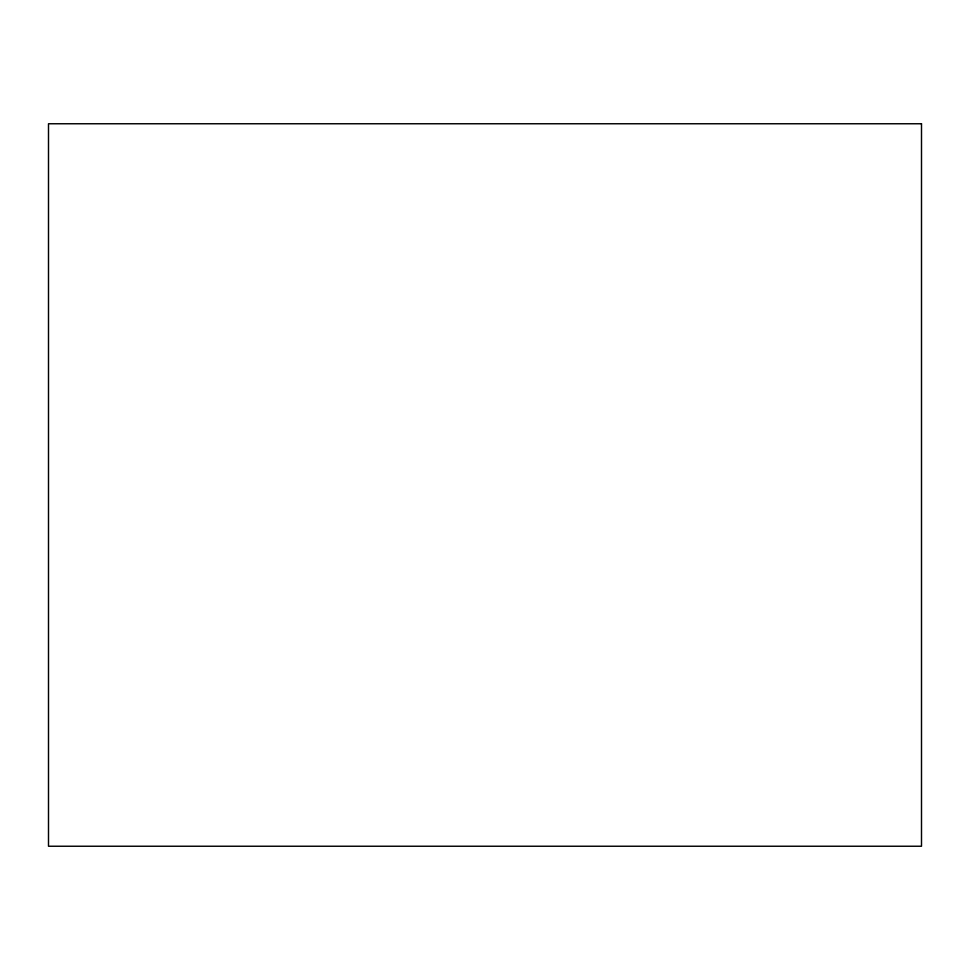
<?xml version="1.0" encoding="UTF-8"?>
<svg xmlns="http://www.w3.org/2000/svg" width="970" height="970" viewBox="0 0 970 970"><rect width="100%" height="100%" fill="white"/><g stroke="black" fill="none" stroke-linecap="round" stroke-linejoin="round"><path stroke-width="1.45" d="M921.5 123.76L48.5 123.76L48.5 846.24L921.5 846.24L921.5 123.76"/></g></svg>
